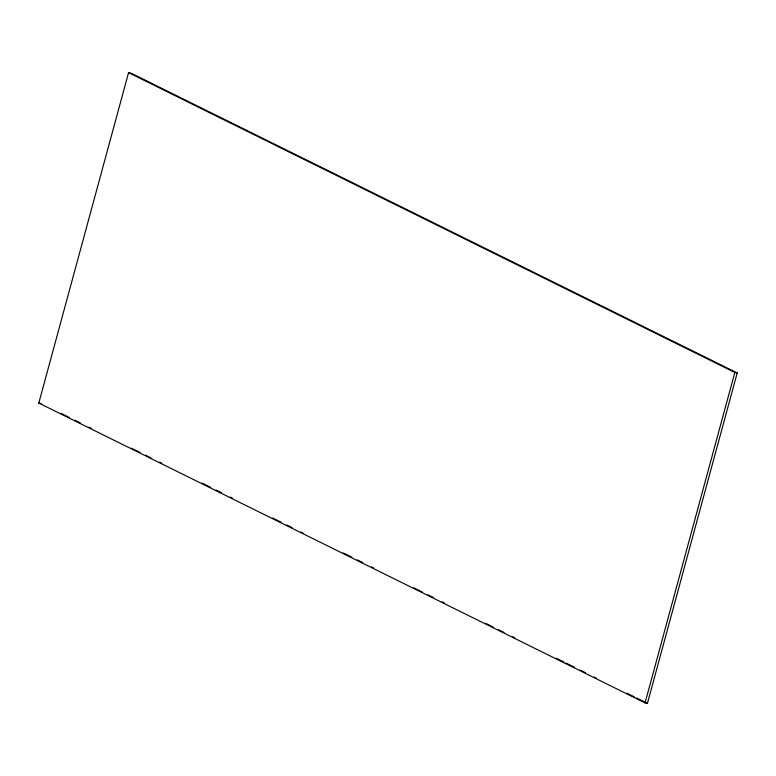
<?xml version="1.0" encoding="UTF-8"?>
<svg xmlns="http://www.w3.org/2000/svg" width="776" height="776" viewBox="0 0 776 776"><rect width="100%" height="100%" fill="white"/><g stroke="black" fill="none" stroke-linecap="round" stroke-linejoin="round"><path stroke-width="1.16" d="M38.8 403.045L128.573 72.634L130.94 73.128L737.2 372.955L647.427 703.366L645.06 702.872L38.8 403.045L41.167 403.539M645.06 702.872L734.833 372.461L128.573 72.634M734.833 372.461L737.2 372.955M60.722 413.21L69.413 417.507M74.845 420.194L80.277 422.881M88.968 427.178L91.151 428.255M131.348 448.14L140.039 452.437M145.471 455.124L150.903 457.811M159.594 462.108L161.767 463.185M201.964 483.06L210.665 487.357M216.097 490.044L221.529 492.731M230.22 497.038L232.393 498.105M272.589 517.99L281.281 522.287M286.713 524.974L292.145 527.661M300.836 531.958L303.009 533.034M343.215 552.91L351.906 557.216M357.338 559.903L362.77 562.581M371.462 566.887L373.634 567.954M413.831 587.839L422.522 592.137M427.954 594.823L433.396 597.51M442.087 601.807L444.26 602.884M485.543 623.303L493.148 627.066M498.58 629.753L504.012 632.44M512.703 636.737L514.876 637.814M556.169 658.223L563.774 661.986M565.947 663.063L574.638 667.36M580.07 670.047L585.502 672.734M594.193 677.031L596.366 678.108M626.785 693.152L634.39 696.916M636.562 697.993L647.427 703.366"/></g></svg>
